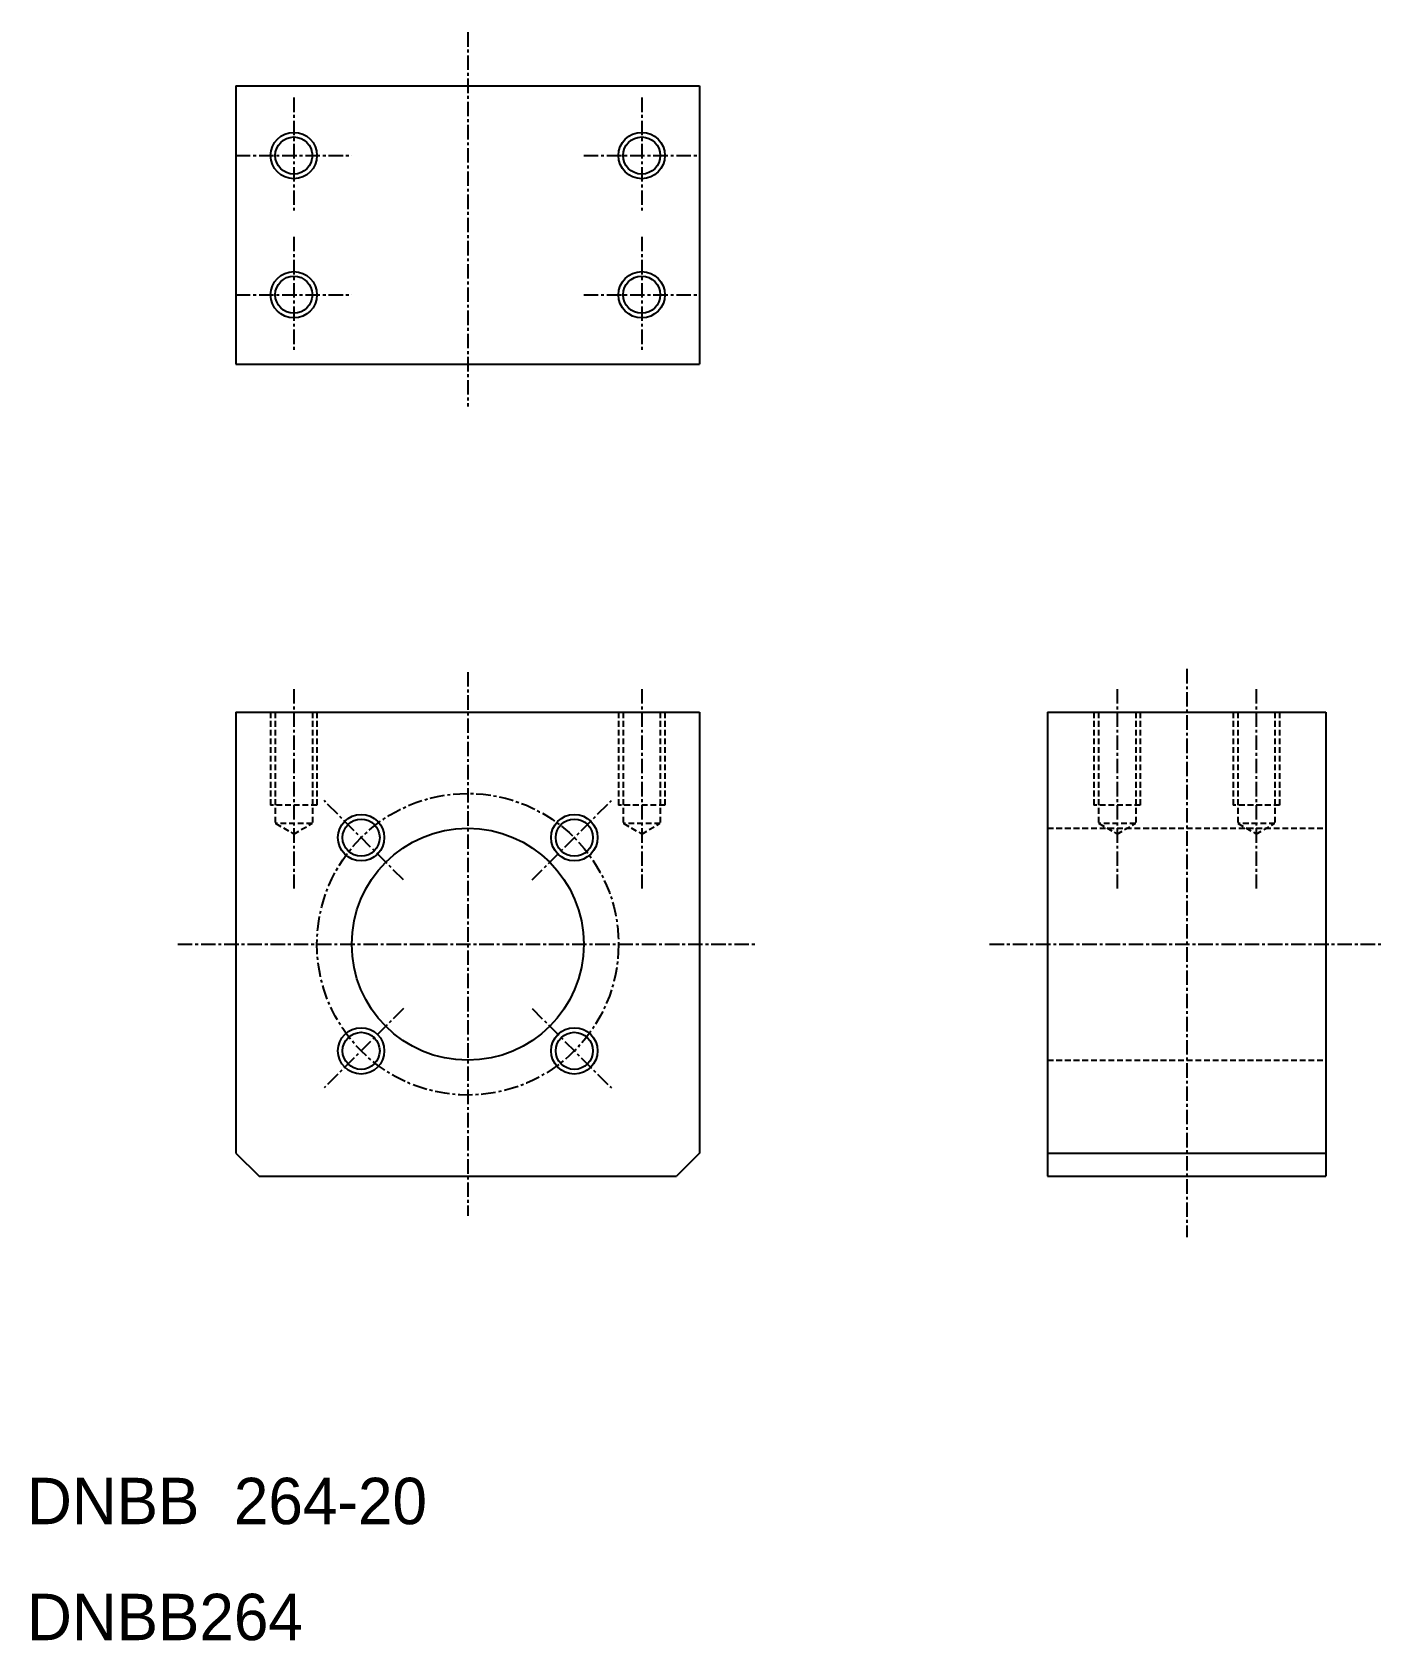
# Model space of a CAD drawing. Extents: x 10 to 127, y 10 to 149.
import ezdxf

# ---------------------------------------------------------------- set-up
doc = ezdxf.new("R2010")
doc.units = 0
doc.linetypes.add('CENTER', pattern=[2, 1.25, -0.25, 0.25, -0.25])
doc.linetypes.add('DASHED', pattern=[0.75, 0.5, -0.25])
doc.layers.get('0').update_dxf_attribs({"linetype": 'CONTINUOUS'})
doc.layers.add('CENTER', color=1, linetype='CENTER')

msp = doc.modelspace()

# ---------------------------------------------------------------- linework, layer by layer
at = {"color": 7, "linetype": 'CONTINUOUS'}
for p, q in [((28.0001, 144), (68.0001, 144)), ((28.0001, 144), (28.0001, 120)), ((68.0001, 144), (68.0001, 120)), ((28.0001, 120), (68.0001, 120)), ((28, 90), (68, 90)), ((28, 90), (28, 52)), ((38, 90), (38, 90.0001)), ((48, 90), (48.0001, 90)), ((68, 90), (68, 52)), ((98, 90), (122, 90)), ((98, 90), (98, 50)), ((122, 90), (122, 50)), ((28, 52), (30, 50)), ((68, 52), (66, 50)), ((98, 52), (122, 52)), ((30, 50), (66, 50)), ((98, 50), (122, 50))]:
    msp.add_line(p, q, dxfattribs=at)
at = {"color": 3, "linetype": 'DASHED'}
for p, q in [((31, 90), (31, 82)), ((31, 90), (31, 82)), ((31.4, 90), (31.4, 80.4)), ((34.6, 90), (34.6, 80.4)), ((35, 90), (35, 82)), ((61, 90), (61, 82)), ((61, 90), (61, 82)), ((61.4, 90), (61.4, 80.4)), ((64.6, 90), (64.6, 80.4)), ((65, 90), (65, 82)), ((102, 90), (102, 82)), ((102, 90), (102, 82)), ((102.4, 90), (102.4, 80.4)), ((102.4, 90), (102.4, 80.4)), ((105.6, 90), (105.6, 80.4)), ((106, 90), (106, 82)), ((114, 90), (114, 82)), ((114, 90), (114, 82)), ((114.4, 90), (114.4, 80.4)), ((114.4, 90), (114.4, 80.4)), ((117.6, 90), (117.6, 80.4)), ((118, 90), (118, 82)), ((35, 82), (31, 82)), ((65, 82), (61, 82)), ((106, 82), (102, 82)), ((118, 82), (114, 82)), ((34.6, 80.4), (31.4, 80.4)), ((31.45, 80.4), (33, 79.505107)), ((33, 79.505107), (34.55, 80.4)), ((64.6, 80.4), (61.4, 80.4)), ((61.45, 80.4), (63, 79.505107)), ((63, 79.505107), (64.55, 80.4)), ((98, 80), (122, 80)), ((105.6, 80.4), (102.4, 80.4)), ((102.45, 80.4), (104, 79.505107)), ((104, 79.505107), (105.55, 80.4)), ((117.6, 80.4), (114.4, 80.4)), ((114.45, 80.4), (116, 79.505107)), ((116, 79.505107), (117.55, 80.4)), ((98, 60), (122, 60))]:
    msp.add_line(p, q, dxfattribs=at)
at = {"color": 1, "linetype": 'CENTER'}
for p, q in [((42.454495, 75.545505), (35.613206, 82.386794)), ((53.545504, 75.545505), (60.386794, 82.386794)), ((42.454495, 64.454496), (35.613206, 57.613207)), ((53.545504, 64.454496), (60.386794, 57.613207))]:
    msp.add_line(p, q, dxfattribs=at)
at = {"color": 3, "linetype": 'CONTINUOUS'}
for centre in [(33.0001, 138), (63.0001, 138), (33.0001, 126), (63.0001, 126), (38.807612, 79.192388), (57.192388, 79.192388), (38.807612, 60.807612), (57.192388, 60.807612)]:
    msp.add_circle(centre, 2, dxfattribs=at)
at = {"color": 7, "linetype": 'CONTINUOUS'}
for centre, radius in [((33.0001, 138), 1.6), ((63.0001, 138), 1.6), ((33.0001, 126), 1.6), ((63.0001, 126), 1.6), ((38.807612, 79.192388), 1.6), ((57.192388, 79.192388), 1.6), ((48, 70), 10), ((38.807612, 60.807612), 1.6), ((57.192388, 60.807612), 1.6)]:
    msp.add_circle(centre, radius, dxfattribs=at)
at = {"color": 1, "linetype": 'CENTER'}
msp.add_circle((48, 70), 13, dxfattribs=at)
at = {"layer": 'CENTER', "color": 1, "linetype": 'CENTER'}
for p, q in [((48.0001, 148.637697), (48.0001, 116.363918)), ((33.0001, 143), (33.0001, 133)), ((63.0001, 143), (63.0001, 133)), ((28.0001, 138), (38.0001, 138)), ((58.0001, 138), (68.0001, 138)), ((33.0001, 131), (33.0001, 121)), ((63.0001, 131), (63.0001, 121)), ((28.0001, 126), (38.0001, 126)), ((58.0001, 126), (68.0001, 126)), ((48, 93.465188), (48, 46.576867)), ((110, 93.737425), (110, 44.737425)), ((33, 92), (33, 74.816432)), ((63, 92), (63, 74.816432)), ((104, 92), (104, 74.816432)), ((116, 92), (116, 74.816432)), ((23, 70), (73, 70)), ((93, 70), (127, 70))]:
    msp.add_line(p, q, dxfattribs=at)

# ---------------------------------------------------------------- texts
at = {"color": 7, "linetype": 'CONTINUOUS'}
for s, p in [('DNBB  264-20', (10, 20)), ('DNBB264', (10, 10))]:
    msp.add_text(s, height=4, dxfattribs=at).set_placement(p)

doc.saveas('drawing.dxf')
